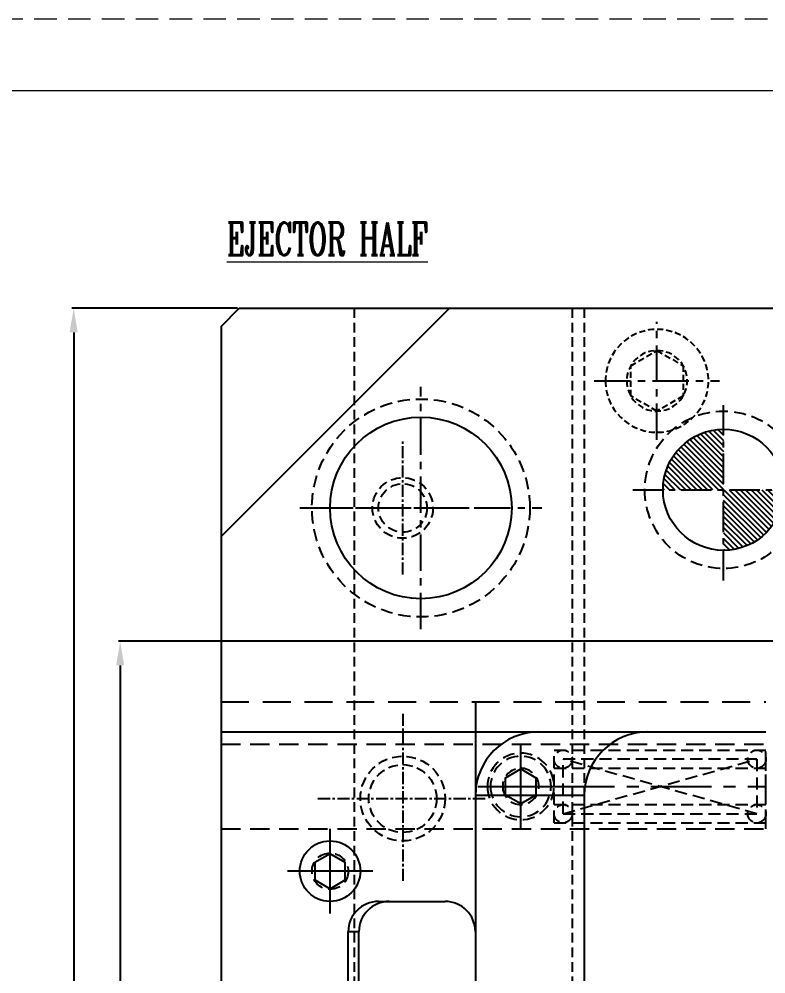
# Model space of a CAD drawing. Header units: millimetres. Extents: x 28656 to 29764, y -21384 to -20601.
# Drawn here: x 29019.9 to 29143.3, y -20758.2 to -20600.5 of the extents above; entities that cross this region are included whole.
import ezdxf

# ---------------------------------------------------------------- set-up
doc = ezdxf.new("R2010")
doc.units = ezdxf.units.MM
doc.header["$LTSCALE"] = 8
for name, pattern in [('CENTER', [2, 1.25, -0.25, 0.25, -0.25]), ('DASHED', [0.75, 0.5, -0.25]), ('HIDDEN', [0.375, 0.25, -0.125]), ('HIDDEN2', [0.1875, 0.125, -0.0625])]:
    doc.linetypes.add(name, pattern=pattern)
doc.layers.get('DEFPOINTS').update_dxf_attribs({"color": 6})
for name, color, linetype in [('cen', 1, 'CENTER'), ('ha', 8, 'Continuous'), ('hidden', 4, 'HIDDEN'), ('m', 144, 'HIDDEN2'), ('SCREW', 52, 'HIDDEN'), ('SLIDE', 6, 'Continuous'), ('SPRING', 7, 'Continuous')]:
    doc.layers.add(name, color=color, linetype=linetype)
doc.layers.add('dim', color=3, linetype='Continuous', lineweight=15)
doc.layers.add('MBOM-ASSIS-LAYER', color=71, linetype='Continuous', lineweight=9)
doc.styles.add('ROMANC', font='RomanC.ttf', dxfattribs={"width": 0.8, "height": 7})
doc.styles.get("Standard").update_dxf_attribs({"font": 'txt.shx', "width": 0.8, "bigfont": 'chineset.shx'})
doc.dimstyles.new('ISO-25', dxfattribs={"dimtxt": 5, "dimasz": 4, "dimexe": 0.3, "dimexo": 0.3, "dimtad": 0, "dimzin": 1, "dimdsep": 46, "dimtxsty": 'Standard', "dimcen": 0, "dimclrd": 3, "dimclre": 3, "dimclrt": 3, "dimazin": 0, "dimtfac": 1, "dimtofl": 0, "dimtmove": 0, "dimatfit": 0, "dimfxl": 0, "dimarcsym": 0})

# ---------------------------------------------------------------- blocks, each defined once
blk = doc.blocks.new('10')
at = {"layer": 'cen', "ltscale": 0.6}
for p, q in [((0, 9.76), (0, -9.76)), ((-10.35, 0), (10.35, 0))]:
    blk.add_line(p, q, dxfattribs=at)
at = {"layer": 'm'}
blk.add_lwpolyline([(0, 5), (-4.33, 2.5), (-4.33, -2.5), (0, -5), (4.33, -2.5), (4.33, 2.5)], close=True, dxfattribs=at)
for radius in [8.5, 5]:
    blk.add_circle((0, 0), radius, dxfattribs=at)
blk = doc.blocks.new('*D26603')
at = {"layer": 'DEFPOINTS', "color": 0}
for p in [(29028.92, -20648.27), (29056.28, -20648.27), (29056.28, -20998.27)]:
    blk.add_point(p, dxfattribs=at)
at = {"layer": 'dim', "color": 3, "lineweight": -2}
for p, q in [((29055.98, -20648.27), (29028.62, -20648.27)), ((29028.92, -20652.27), (29028.92, -20813.64)), ((29028.92, -20994.27), (29028.92, -20832.89)), ((29055.98, -20998.27), (29028.62, -20998.27))]:
    blk.add_line(p, q, dxfattribs=at)
at = {"layer": 'dim', "color": 3}
for points in [[(29029.58, -20652.27), (29028.25, -20652.27), (29028.92, -20648.27)], [(29028.25, -20994.27), (29029.58, -20994.27), (29028.92, -20998.27)]]:
    blk.add_solid(points, dxfattribs=at)
at = {"layer": 'dim', "color": 3, "insert": (29028.92, -20823.27), "char_height": 5, "attachment_point": 5, "rotation": 90}
blk.add_mtext('350.00', dxfattribs=at)
blk = doc.blocks.new('*D26669')
at = {"layer": 'DEFPOINTS', "color": 0}
for p in [(29152.28, -20703.27), (29036.6, -20943.27), (29152.28, -20943.27)]:
    blk.add_point(p, dxfattribs=at)
at = {"layer": 'dim', "color": 3, "lineweight": -2}
for p, q in [((29151.98, -20703.27), (29036.3, -20703.27)), ((29036.6, -20707.27), (29036.6, -20813.64)), ((29036.6, -20939.27), (29036.6, -20832.89)), ((29151.98, -20943.27), (29036.3, -20943.27))]:
    blk.add_line(p, q, dxfattribs=at)
at = {"layer": 'dim', "color": 3}
for points in [[(29037.27, -20707.27), (29035.94, -20707.27), (29036.6, -20703.27)], [(29035.94, -20939.27), (29037.27, -20939.27), (29036.6, -20943.27)]]:
    blk.add_solid(points, dxfattribs=at)
at = {"layer": 'dim', "color": 3, "insert": (29036.6, -20823.27), "char_height": 5, "attachment_point": 5, "rotation": 90}
blk.add_mtext('240.00', dxfattribs=at)
blk = doc.blocks.new('20160808.152709')
at = {"layer": 'SCREW', "linetype": 'CENTER', "ltscale": 5}
for p, q in [((0, 7), (0, -7)), ((-7.04, 0), (7.04, 0))]:
    blk.add_line(p, q, dxfattribs=at)
at = {"layer": 'SCREW', "linetype": 'Continuous'}
blk.add_lwpolyline([(2.5, 1.44), (0, 2.89), (-2.5, 1.44), (-2.5, -1.44), (0, -2.89), (2.5, -1.44)], close=True, dxfattribs=at)
at = {"layer": 'SCREW', "linetype": 'ByBlock'}
blk.add_circle((0, 0), 5, dxfattribs=at)
at = {"layer": 'SCREW'}
blk.add_circle((0, 0), 3, dxfattribs=at)
blk = doc.blocks.new('20100512.182342')
at = {"linetype": 'HIDDEN'}
blk.add_circle((0, 0), 5.5, dxfattribs=at)
at = {"layer": 'SCREW', "linetype": 'CENTER', "ltscale": 5}
for p, q in [((0, -7.04), (0, 7.04)), ((-7, 0), (7, 0))]:
    blk.add_line(p, q, dxfattribs=at)
at = {"layer": 'SCREW', "linetype": 'Continuous'}
blk.add_lwpolyline([(-1.44, 2.5), (-2.89, 0), (-1.44, -2.5), (1.44, -2.5), (2.89, 0), (1.44, 2.5)], close=True, dxfattribs=at)
at = {"layer": 'SCREW'}
for radius in [5, 3]:
    blk.add_circle((0, 0), radius, dxfattribs=at)
blk = doc.blocks.new('20160808.152901')
at = {"layer": 'SPRING', "color": 142, "linetype": 'HIDDEN'}
for p, q in [((-35, 6), (-35, -6)), ((0, 6), (-35, 6)), ((0, 6), (0, -6)), ((-33.5, -4.5), (-33.5, 4.5)), ((-1.5, 4.5), (-33.5, 4.5)), ((-1.5, 4.5), (-33.5, -4.5)), ((-33.5, 4.5), (-1.5, -4.5)), ((-1.5, 4.5), (-1.5, -4.5)), ((0, 3), (-35, 3)), ((0, -3), (-35, -3)), ((-33.5, -4.5), (-1.5, -4.5)), ((0, -6), (-35, -6))]:
    blk.add_line(p, q, dxfattribs=at)
at = {"layer": 'SPRING', "color": 142, "linetype": 'CENTER'}
blk.add_line((0, 0), (-35, 0), dxfattribs=at)
at = {"layer": 'SPRING', "color": 142, "linetype": 'HIDDEN'}
for centre in [(-33.5, 4.5), (-1.5, 4.5), (-33.5, -4.5), (-1.5, -4.5)]:
    blk.add_circle(centre, 1.5, dxfattribs=at)
blk = doc.blocks.new('20160818.083232')
at = {"linetype": 'HIDDEN', "ltscale": 1.6}
for p, q in [((90, 7), (0, 7)), ((0, 7), (0, -7)), ((90, -7), (0, -7))]:
    blk.add_line(p, q, dxfattribs=at)
blk = doc.blocks.new('20100617.142056')
at = {"layer": 'MBOM-ASSIS-LAYER', "linetype": 'DASHED'}
blk.add_line((0, 841), (-1189, 841), dxfattribs=at)
at = {"layer": 'MBOM-ASSIS-LAYER'}
blk.add_line((-12.7, 828.3), (-1176.3, 828.3), dxfattribs=at)

msp = doc.modelspace()

# ---------------------------------------------------------------- hatches: boundary and pattern name
at = {"layer": 'ha'}
h = msp.add_hatch(dxfattribs=at)
h.set_pattern_fill('ANSI31', color=256, scale=0.2, style=0)
h.set_pattern_definition([(315, (28974.2677, -20638.3301), (-0.4490128, -0.4490128), [])])
h.paths.add_polyline_path([(29136.28, -20678.266), (29126.28, -20678.266, -0.4142136), (29136.28, -20668.266)])
h.paths.add_polyline_path([(29136.28, -20688.266), (29136.28, -20678.266), (29146.28, -20678.266, -0.4142136)])
h.paths.add_polyline_path([(29270.28, -20678.266), (29260.28, -20678.266, -0.4142136), (29270.28, -20668.266)])
h.paths.add_polyline_path([(29270.28, -20688.266), (29270.28, -20678.266), (29280.28, -20678.266, -0.4142136)])

# ---------------------------------------------------------------- linework, layer by layer
for p, q in [((29090.996, -20648.266), (29053.28, -20685.982)), ((29053.28, -20651.266), (29056.28, -20648.266)), ((29056.28, -20648.266), (29350.28, -20648.266)), ((29053.28, -20651.266), (29053.28, -20995.266)), ((29079.28, -20746.266), (29090.28, -20746.266)), ((29076.043, -20751.266), (29074.28, -20751.266)), ((29074.28, -20785.266), (29074.28, -20751.266)), ((29076.043, -20785.266), (29076.043, -20751.266)), ((29095.28, -20751.266), (29095.28, -20785.266))]:
    msp.add_line(p, q)
at = {"color": 8, "linetype": 'HIDDEN', "ltscale": 0.8}
for p, q in [((29075.28, -20648.266), (29075.28, -20998.266)), ((29111.28, -20648.266), (29111.28, -20998.266)), ((29113.28, -20648.266), (29113.28, -20998.266))]:
    msp.add_line(p, q, dxfattribs=at)
at = {"color": 8, "linetype": 'CENTER', "ltscale": 0.2}
for p, q in [((29083.28, -20692.249), (29083.28, -20670.283)), ((29072.297, -20681.266), (29094.263, -20681.266)), ((29083.28, -20715.266), (29083.28, -20743.266)), ((29069.28, -20729.266), (29097.28, -20729.266))]:
    msp.add_line(p, q, dxfattribs=at)
for centre, radius in [((29086.28, -20681.266), 15), ((29136.28, -20678.266), 10)]:
    msp.add_circle(centre, radius)
at = {"color": 8, "linetype": 'HIDDEN', "ltscale": 0.8}
for centre, radius in [((29083.28, -20681.266), 5), ((29083.28, -20681.266), 4), ((29083.28, -20729.266), 7), ((29083.28, -20729.266), 5.6)]:
    msp.add_circle(centre, radius, dxfattribs=at)
for centre, start, end in [((29079.28, -20751.266), 90, 180), ((29081.043, -20751.266), 90, 180), ((29090.28, -20751.266), 0, 90)]:
    msp.add_arc(centre, 5, start, end)
at = {"layer": 'cen', "ltscale": 0.6}
for p, q in [((29086.28, -20701.266), (29086.28, -20661.266)), ((29066.28, -20681.266), (29106.28, -20681.266))]:
    msp.add_line(p, q, dxfattribs=at)
at = {"layer": 'cen', "ltscale": 0.5}
for p, q in [((29136.28, -20693.266), (29136.28, -20663.266)), ((29121.28, -20678.266), (29151.28, -20678.266))]:
    msp.add_line(p, q, dxfattribs=at)
at = {"layer": 'hidden'}
for centre, radius in [((29086.28, -20681.266), 18), ((29136.28, -20678.266), 13)]:
    msp.add_circle(centre, radius, dxfattribs=at)
at = {"layer": 'SLIDE', "linetype": 'HIDDEN', "ltscale": 2.3}
msp.add_line((29053.28, -20713.266), (29143.28, -20713.266), dxfattribs=at)
at = {"layer": 'SLIDE'}
for p, q in [((29095.28, -20713.266), (29095.28, -20823.266)), ((29053.28, -20718.266), (29143.28, -20718.266)), ((29113.28, -20728.766), (29095.28, -20728.766)), ((29113.28, -20728.766), (29113.28, -20807.766))]:
    msp.add_line(p, q, dxfattribs=at)
for centre in [(29105.78, -20728.766), (29123.78, -20728.766)]:
    msp.add_arc(centre, 10.5, 90, 180, dxfattribs=at)

# ---------------------------------------------------------------- block references
at = {"rotation": 180}
msp.add_blockref('20160818.083232', (29143.28, -20727.266), dxfattribs=at)
at = {"linetype": 'Continuous', "xscale": -1, "rotation": -90}
msp.add_blockref('20100512.182342', (29102.78, -20727.266), dxfattribs=at)
at = {"layer": 'dim', "xscale": -1, "rotation": 180}
msp.add_blockref('10', (29125.28, -20660.266), dxfattribs=at)
at = {"layer": 'MBOM-ASSIS-LAYER', "xscale": 0.931642561074642, "yscale": 0.931642561074642, "zscale": 0.931642561074642}
msp.add_blockref('20100617.142056', (29763.991, -21384.023), dxfattribs=at)
at = {"layer": 'SCREW', "linetype": 'ByBlock', "rotation": 180}
msp.add_blockref('20160808.152709', (29071.28, -20741.266), dxfattribs=at)
at = {"layer": 'SPRING', "rotation": 180}
msp.add_blockref('20160808.152901', (29108.28, -20727.266), dxfattribs=at)

# ---------------------------------------------------------------- texts
at = {"layer": 'dim', "style": 'ROMANC', "width": 0.6}
msp.add_text('%%uEJECTOR HALF', height=5.4, dxfattribs=at).set_placement((29054.233, -20639.526))

# ---------------------------------------------------------------- dimensions: what is measured, and where the dimension line sits
at = {"layer": 'dim'}
for base, p1, p2, picture, middle in [((29028.916, -20648.266), (29056.28, -20998.266), (29056.28, -20648.266), '*D26603', (29028.916, -20823.266)), ((29036.604, -20943.266), (29152.28, -20703.266), (29152.28, -20943.266), '*D26669', (29036.604, -20823.266))]:
    dim = msp.add_linear_dim(base=base, p1=p1, p2=p2, angle=90, dimstyle='ISO-25', dxfattribs=at)
    dim.commit()
    dim.dimension.update_dxf_attribs({"geometry": picture, "text_midpoint": middle, "dimtype": 160})

doc.saveas('drawing.dxf')
